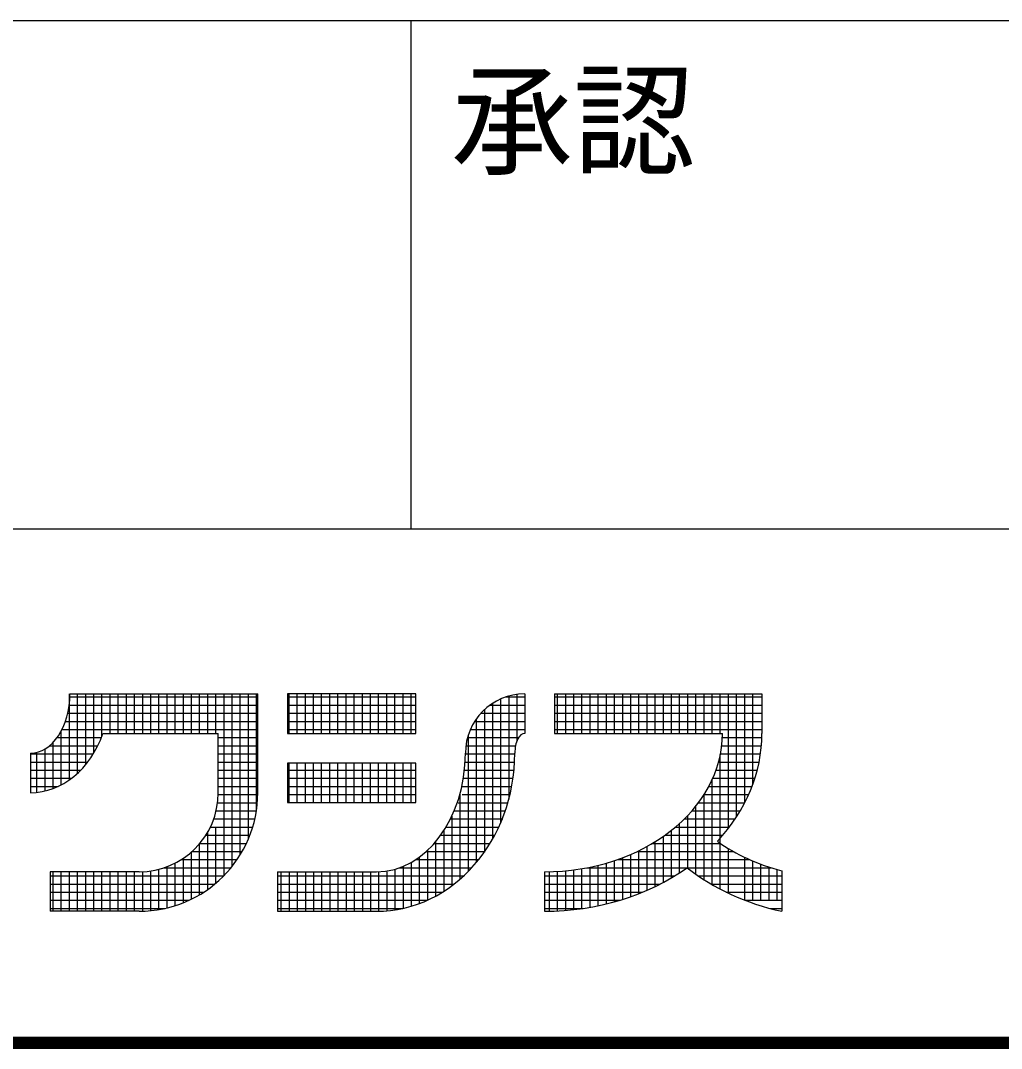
# Model space of a CAD drawing. Units: millimetres, scale not verified. Extents: x -9894 to 7424, y -6315 to 5763.
# Drawn here: x 948 to 1671, y -5822 to -5064 of the extents above; entities that cross this region are included whole.
import ezdxf
from ezdxf.enums import TextEntityAlignment as Align

# ---------------------------------------------------------------- set-up
doc = ezdxf.new("R2010")
doc.units = ezdxf.units.MM
doc.header["$LTSCALE"] = 30
doc.layers.add('0-7_07', color=7, linetype='Continuous', lineweight=25)
doc.styles.add('MS Gothic', font='')
doc.styles.get('MS Gothic').set_extended_font_data('MS Gothic')

msp = doc.modelspace()

# ---------------------------------------------------------------- linework, layer by layer
at = {"layer": '0-7_07'}
for p, q in [((-8754.09, -5063.56), (7415.91, -5063.56)), ((1235.9, -5438.55), (1235.9, -5063.55)), ((-744.09, -5438.55), (7415.91, -5438.55)), ((983.89, -5623.79), (983.89, -5560.37)), ((984.25, -5562.63), (1122.81, -5562.63)), ((984.29, -5560.37), (1122.81, -5560.37)), ((989.89, -5618.91), (989.89, -5560.37)), ((995.89, -5612.51), (995.89, -5560.37)), ((1001.9, -5603.94), (1001.9, -5560.37)), ((1007.9, -5591.43), (1007.9, -5560.37)), ((1013.89, -5589.53), (1013.89, -5560.37)), ((1019.9, -5589.53), (1019.9, -5560.37)), ((1025.9, -5589.53), (1025.9, -5560.37)), ((1031.9, -5589.53), (1031.9, -5560.37)), ((1037.9, -5589.53), (1037.9, -5560.37)), ((1043.9, -5589.53), (1043.9, -5560.37)), ((1049.9, -5589.53), (1049.9, -5560.37)), ((1055.9, -5589.53), (1055.9, -5560.37)), ((1061.9, -5589.53), (1061.9, -5560.37)), ((1067.9, -5589.53), (1067.9, -5560.37)), ((1073.9, -5589.53), (1073.9, -5560.37)), ((1079.9, -5589.53), (1079.9, -5560.37)), ((1085.9, -5589.53), (1085.9, -5560.37)), ((1091.9, -5589.53), (1091.9, -5560.37)), ((1097.9, -5694.4), (1097.9, -5560.37)), ((1103.9, -5687.58), (1103.9, -5560.37)), ((1109.9, -5678.99), (1109.9, -5560.37)), ((1115.9, -5667.32), (1115.9, -5560.37)), ((1121.91, -5645.76), (1121.91, -5560.37)), ((1122.81, -5633.27), (1122.81, -5560.37)), ((1144.67, -5562.63), (1239.44, -5562.63)), ((1145.9, -5589.53), (1145.9, -5560.37)), ((1151.9, -5589.53), (1151.9, -5560.37)), ((1157.9, -5589.53), (1157.9, -5560.37)), ((1163.9, -5589.53), (1163.9, -5560.37)), ((1169.9, -5589.53), (1169.9, -5560.37)), ((1175.9, -5589.53), (1175.9, -5560.37)), ((1181.9, -5589.53), (1181.9, -5560.37)), ((1187.9, -5589.53), (1187.9, -5560.37)), ((1193.9, -5589.53), (1193.9, -5560.37)), ((1199.9, -5589.53), (1199.9, -5560.37)), ((1205.9, -5589.53), (1205.9, -5560.37)), ((1211.9, -5589.53), (1211.9, -5560.37)), ((1217.91, -5589.53), (1217.91, -5560.37)), ((1223.91, -5589.53), (1223.91, -5560.37)), ((1229.91, -5589.53), (1229.91, -5560.37)), ((1235.91, -5589.53), (1235.91, -5560.37)), ((1301.91, -5564.12), (1301.91, -5655.48)), ((1305.75, -5562.63), (1319.63, -5562.63)), ((1307.91, -5561.97), (1307.91, -5638.1)), ((1313.92, -5560.75), (1313.92, -5595.07)), ((1319.63, -5560.37), (1319.63, -5589.53)), ((1341.5, -5560.37), (1341.5, -5589.53)), ((1341.5, -5562.63), (1494.59, -5562.63)), ((1343.89, -5589.53), (1343.89, -5560.37)), ((1349.89, -5589.53), (1349.89, -5560.37)), ((1355.89, -5589.53), (1355.89, -5560.37)), ((1361.89, -5589.53), (1361.89, -5560.37)), ((1367.89, -5589.53), (1367.89, -5560.37)), ((1373.89, -5589.53), (1373.89, -5560.37)), ((1379.89, -5589.53), (1379.89, -5560.37)), ((1385.9, -5589.53), (1385.9, -5560.37)), ((1391.89, -5589.53), (1391.89, -5560.37)), ((1397.89, -5589.53), (1397.89, -5560.37)), ((1403.9, -5589.53), (1403.9, -5560.37)), ((1409.9, -5589.53), (1409.9, -5560.37)), ((1415.9, -5589.53), (1415.9, -5560.37)), ((1421.9, -5589.53), (1421.9, -5560.37)), ((1427.9, -5589.53), (1427.9, -5560.37)), ((1433.9, -5589.53), (1433.9, -5560.37)), ((1439.9, -5589.53), (1439.9, -5560.37)), ((1445.9, -5589.53), (1445.9, -5560.37)), ((1451.9, -5589.53), (1451.9, -5560.37)), ((1457.9, -5589.53), (1457.9, -5560.37)), ((1463.9, -5589.53), (1463.9, -5560.37)), ((1469.9, -5659.48), (1469.9, -5560.37)), ((1475.9, -5651), (1475.9, -5560.37)), ((1481.9, -5640.68), (1481.9, -5560.37)), ((1487.9, -5627.03), (1487.9, -5560.37)), ((983.77, -5568.63), (1122.81, -5568.63)), ((1144.67, -5568.63), (1239.44, -5568.63)), ((1289.91, -5572.02), (1289.91, -5677.07)), ((1294.05, -5568.63), (1319.63, -5568.63)), ((1295.91, -5567.36), (1295.91, -5667.58)), ((1341.5, -5568.63), (1494.59, -5568.63)), ((980.98, -5580.63), (1122.81, -5580.63)), ((982.7, -5574.63), (1122.81, -5574.63)), ((1144.67, -5574.63), (1239.44, -5574.63)), ((1144.67, -5580.63), (1239.44, -5580.63)), ((1282.73, -5580.63), (1319.63, -5580.63)), ((1283.91, -5579.49), (1283.91, -5684.88)), ((1287.32, -5574.63), (1319.63, -5574.63)), ((1341.5, -5574.63), (1494.59, -5574.63)), ((1341.5, -5580.63), (1494.59, -5580.63)), ((977.89, -5627.49), (977.89, -5587.71)), ((978.45, -5586.63), (1122.81, -5586.63)), ((1144.67, -5586.63), (1239.44, -5586.63)), ((1279.54, -5586.63), (1319.63, -5586.63)), ((1341.5, -5586.63), (1494.55, -5586.63)), ((971.89, -5630.2), (971.89, -5596.17)), ((974.82, -5592.63), (1007.43, -5592.63)), ((1008.58, -5589.53), (1093.64, -5589.53)), ((1093.64, -5633.27), (1093.64, -5589.53)), ((1093.64, -5592.63), (1122.81, -5592.63)), ((1277.43, -5592.63), (1315.14, -5592.63)), ((1277.91, -5590.98), (1277.91, -5691.47)), ((1341.5, -5589.53), (1465.43, -5589.53)), ((1465.37, -5592.63), (1494.55, -5592.63)), ((955.14, -5604.11), (955.14, -5633.27)), ((955.14, -5604.63), (1001.48, -5604.63)), ((959.89, -5633.03), (959.89, -5603.52)), ((965.89, -5632.02), (965.89, -5601.03)), ((969.26, -5598.63), (1004.78, -5598.63)), ((1093.64, -5598.63), (1122.81, -5598.63)), ((1093.64, -5604.63), (1122.81, -5604.63)), ((1275.9, -5604.63), (1312.34, -5604.63)), ((1276.24, -5598.63), (1312.88, -5598.63)), ((1463.99, -5604.63), (1493.53, -5604.63)), ((1464.91, -5598.63), (1494.21, -5598.63)), ((955.14, -5610.63), (997.38, -5610.63)), ((1093.64, -5610.63), (1122.81, -5610.63)), ((1145.9, -5640.56), (1145.9, -5611.4)), ((1151.9, -5640.56), (1151.9, -5611.4)), ((1157.9, -5640.56), (1157.9, -5611.4)), ((1163.9, -5640.56), (1163.9, -5611.4)), ((1169.9, -5640.56), (1169.9, -5611.4)), ((1175.9, -5640.56), (1175.9, -5611.4)), ((1181.9, -5640.56), (1181.9, -5611.4)), ((1187.9, -5640.56), (1187.9, -5611.4)), ((1193.9, -5640.56), (1193.9, -5611.4)), ((1199.9, -5640.56), (1199.9, -5611.4)), ((1205.9, -5640.56), (1205.9, -5611.4)), ((1211.9, -5640.56), (1211.9, -5611.4)), ((1217.91, -5640.56), (1217.91, -5611.4)), ((1223.91, -5640.56), (1223.91, -5611.4)), ((1229.91, -5640.56), (1229.91, -5611.4)), ((1235.91, -5640.56), (1235.91, -5611.4)), ((1275.71, -5610.63), (1312.18, -5610.63)), ((1462.6, -5610.63), (1492.5, -5610.63)), ((1463.9, -5704.41), (1463.9, -5605.08)), ((955.14, -5616.63), (992.22, -5616.63)), ((1093.64, -5616.63), (1122.81, -5616.63)), ((1144.67, -5616.63), (1239.44, -5616.63)), ((1275.22, -5616.63), (1311.75, -5616.63)), ((1460.72, -5616.63), (1491.14, -5616.63)), ((955.14, -5622.63), (985.47, -5622.63)), ((1093.64, -5622.63), (1122.81, -5622.63)), ((1144.67, -5622.63), (1239.44, -5622.63)), ((1274.41, -5622.63), (1311.05, -5622.63)), ((1457.9, -5701.11), (1457.9, -5623.61)), ((1458.34, -5622.63), (1489.4, -5622.63)), ((955.14, -5628.63), (975.6, -5628.63)), ((1093.63, -5634.63), (1122.79, -5634.63)), ((1093.64, -5628.63), (1122.81, -5628.63)), ((1144.67, -5628.63), (1239.44, -5628.63)), ((1144.67, -5634.63), (1239.44, -5634.63)), ((1271.91, -5634.13), (1271.91, -5697.09)), ((1273.26, -5628.63), (1310.06, -5628.63)), ((1273.5, -5634.63), (1308.79, -5634.63)), ((1451.9, -5697.46), (1451.9, -5634.67)), ((1451.92, -5634.63), (1484.82, -5634.63)), ((1455.42, -5628.63), (1487.31, -5628.63)), ((1093.18, -5640.63), (1122.49, -5640.63)), ((1270.52, -5640.63), (1307.21, -5640.63)), ((1447.79, -5640.63), (1481.93, -5640.63)), ((1092.09, -5646.63), (1121.78, -5646.63)), ((1267.55, -5646.63), (1305.32, -5646.63)), ((1439.9, -5689), (1439.9, -5650.02)), ((1442.97, -5646.63), (1478.61, -5646.63)), ((1445.9, -5693.44), (1445.9, -5643.1)), ((1090.33, -5652.63), (1120.63, -5652.63)), ((1264.57, -5652.63), (1303.48, -5652.63)), ((1265.91, -5650.5), (1265.91, -5701.9)), ((1433.9, -5692.31), (1433.9, -5655.89)), ((1437.34, -5652.63), (1474.83, -5652.63)), ((1084.49, -5664.63), (1116.99, -5664.63)), ((1085.9, -5704.65), (1085.9, -5662.3)), ((1087.84, -5658.63), (1119.05, -5658.63)), ((1091.9, -5699.99), (1091.9, -5658.63)), ((1257.66, -5664.63), (1297.53, -5664.63)), ((1259.91, -5661.33), (1259.91, -5706.03)), ((1261.59, -5658.63), (1300.51, -5658.63)), ((1423.06, -5664.63), (1465.72, -5664.63)), ((1427.9, -5696.02), (1427.9, -5660.99)), ((1430.77, -5658.63), (1470.55, -5658.63)), ((1079.9, -5708.54), (1079.9, -5670.87)), ((1080.1, -5670.63), (1114.42, -5670.63)), ((1252.89, -5670.63), (1294.12, -5670.63)), ((1253.91, -5669.45), (1253.91, -5709.56)), ((1409.9, -5705.21), (1409.9, -5672.9)), ((1413.86, -5670.63), (1463.87, -5670.63)), ((1415.9, -5702.44), (1415.9, -5669.4)), ((1421.9, -5699.39), (1421.9, -5665.45)), ((1073.9, -5711.78), (1073.9, -5677.01)), ((1074.32, -5676.63), (1111.3, -5676.63)), ((1246.97, -5676.63), (1290.22, -5676.63)), ((1247.91, -5675.78), (1247.91, -5712.53)), ((1397.89, -5709.95), (1397.89, -5678.76)), ((1402.59, -5676.63), (1473.54, -5676.63)), ((1403.9, -5707.71), (1403.9, -5676)), ((1469.9, -5707.41), (1469.9, -5674.51)), ((1055.9, -5718.3), (1055.9, -5687.84)), ((1061.9, -5716.61), (1061.9, -5685.18)), ((1066.38, -5682.63), (1107.55, -5682.63)), ((1067.9, -5714.46), (1067.9, -5681.64)), ((1229.91, -5687.59), (1229.91, -5718.57)), ((1235.91, -5684.64), (1235.91, -5717.01)), ((1239.2, -5682.63), (1285.75, -5682.63)), ((1241.91, -5680.76), (1241.91, -5715.01)), ((1373.89, -5716.66), (1373.89, -5686.8)), ((1379.89, -5715.3), (1379.89, -5685.2)), ((1385.9, -5713.74), (1385.9, -5683.33)), ((1387.95, -5682.63), (1485.52, -5682.63)), ((1391.89, -5711.96), (1391.89, -5681.19)), ((1481.9, -5712.63), (1481.9, -5680.97)), ((1487.9, -5712.63), (1487.9, -5683.67)), ((1493.9, -5712.63), (1493.9, -5686.05)), ((969.71, -5691.59), (969.71, -5720.75)), ((1035.32, -5691.59), (969.71, -5691.59)), ((969.71, -5694.63), (1097.67, -5694.63)), ((971.89, -5720.75), (971.89, -5691.59)), ((977.89, -5720.75), (977.89, -5691.59)), ((983.89, -5720.75), (983.89, -5691.59)), ((989.89, -5720.75), (989.89, -5691.59)), ((995.89, -5720.75), (995.89, -5691.59)), ((1001.9, -5720.75), (1001.9, -5691.59)), ((1007.9, -5720.75), (1007.9, -5691.59)), ((1013.89, -5720.75), (1013.89, -5691.59)), ((1019.9, -5720.75), (1019.9, -5691.59)), ((1025.9, -5720.75), (1025.9, -5691.59)), ((1031.9, -5720.75), (1031.9, -5691.59)), ((1037.9, -5720.71), (1037.9, -5691.53)), ((1043.9, -5720.33), (1043.9, -5690.96)), ((1049.9, -5719.53), (1049.9, -5689.74)), ((1053.66, -5688.63), (1103.06, -5688.63)), ((1137.39, -5691.59), (1137.39, -5720.75)), ((1137.39, -5691.59), (1210.28, -5691.59)), ((1137.39, -5694.63), (1274.65, -5694.63)), ((1139.89, -5691.59), (1139.89, -5720.75)), ((1145.9, -5691.59), (1145.9, -5720.75)), ((1151.9, -5691.59), (1151.9, -5720.75)), ((1157.9, -5691.59), (1157.9, -5720.75)), ((1163.9, -5691.59), (1163.9, -5720.75)), ((1169.9, -5691.59), (1169.9, -5720.75)), ((1175.9, -5691.59), (1175.9, -5720.75)), ((1181.9, -5691.59), (1181.9, -5720.75)), ((1187.9, -5691.59), (1187.9, -5720.75)), ((1193.9, -5691.59), (1193.9, -5720.75)), ((1199.9, -5691.59), (1199.9, -5720.75)), ((1205.9, -5691.59), (1205.9, -5720.75)), ((1211.9, -5691.59), (1211.9, -5720.75)), ((1217.91, -5691.59), (1217.91, -5720.75)), ((1223.91, -5689.68), (1223.91, -5719.71)), ((1227.2, -5688.63), (1280.62, -5688.63)), ((1334.21, -5691.58), (1334.21, -5720.74)), ((1334.21, -5694.63), (1430.22, -5694.63)), ((1337.89, -5720.7), (1337.89, -5691.54)), ((1343.89, -5720.5), (1343.89, -5691.3)), ((1349.89, -5720.11), (1349.89, -5690.85)), ((1355.89, -5719.53), (1355.89, -5690.18)), ((1361.89, -5718.77), (1361.89, -5689.28)), ((1365.52, -5688.63), (1501.47, -5688.63)), ((1367.89, -5717.81), (1367.89, -5688.16)), ((1447.62, -5694.63), (1509.17, -5694.63)), ((1499.9, -5712.63), (1499.9, -5688.13)), ((1505.91, -5712.63), (1505.91, -5689.95)), ((1509.17, -5690.83), (1509.17, -5720.75)), ((969.71, -5700.63), (1091.13, -5700.63)), ((1137.39, -5700.63), (1267.58, -5700.63)), ((1334.21, -5700.63), (1419.53, -5700.63)), ((1457.09, -5700.63), (1509.17, -5700.63)), ((969.71, -5706.63), (1082.97, -5706.63)), ((1137.39, -5706.63), (1258.95, -5706.63)), ((1334.21, -5706.63), (1406.55, -5706.63)), ((1468.29, -5706.63), (1509.17, -5706.63)), ((969.71, -5712.63), (1072.12, -5712.63)), ((1137.39, -5712.63), (1247.69, -5712.63)), ((1334.21, -5712.63), (1389.71, -5712.63)), ((1482.05, -5712.63), (1509.17, -5712.63)), ((969.71, -5718.63), (1054.45, -5718.63)), ((1035.32, -5720.75), (969.71, -5720.75)), ((1137.39, -5718.63), (1229.64, -5718.63)), ((1137.39, -5720.75), (1210.28, -5720.75)), ((1334.21, -5718.63), (1362.82, -5718.63)), ((1500.47, -5718.63), (1509.17, -5718.63)), ((7418.91, -5816.56), (-8757.09, -5816.56)), ((7418.31, -5815.96), (-8756.49, -5815.96)), ((7417.71, -5815.36), (-8755.89, -5815.36)), ((7417.11, -5814.76), (-8755.29, -5814.76)), ((7416.51, -5814.16), (-8754.69, -5814.16)), ((-8754.09, -5813.56), (7415.91, -5813.56)), ((7424.31, -5821.96), (-8762.49, -5821.96)), ((7423.71, -5821.36), (-8761.89, -5821.36)), ((7423.11, -5820.76), (-8761.29, -5820.76)), ((7422.51, -5820.16), (-8760.69, -5820.16)), ((7421.91, -5819.56), (-8760.09, -5819.56)), ((7421.31, -5818.96), (-8759.49, -5818.96)), ((7420.71, -5818.36), (-8758.89, -5818.36)), ((7420.11, -5817.76), (-8758.29, -5817.76)), ((7419.51, -5817.16), (-8757.69, -5817.16))]:
    msp.add_line(p, q, dxfattribs=at)
for points in [[(1144.67, -5560.37), (1144.67, -5589.53), (1239.44, -5589.53), (1239.44, -5560.37)], [(1144.67, -5611.4), (1144.67, -5640.56), (1239.44, -5640.56), (1239.44, -5611.4)]]:
    msp.add_lwpolyline(points, close=True, dxfattribs=at)
msp.add_lwpolyline([(1341.5, -5560.37), (1494.59, -5560.37), (1494.59, -5589.53)], dxfattribs=at)
for centre, radius, start, end in [((1319.63, -5604.11), 43.74, 90, 180), ((1035.32, -5633.27), 87.48, 270, 0), ((1035.32, -5633.27), 58.32, 270, 0)]:
    msp.add_arc(centre, radius, start, end, dxfattribs=at)
for centre, major_axis, ratio, start_param, end_param in [((955.14, -5560.37), (0, 43.74), 0.6666, 3.141593, 4.712389), ((955.14, -5560.37), (0, 72.9), 0.8, 3.141593, 4.300872), ((1319.63, -5604.11), (0, 14.58), 0.5, 6.283185, 7.853982), ((1334.21, -5589.53), (131.22, 0), 0.7777, 4.712389, 6.283185), ((1334.21, -5589.53), (160.38, 0), 0.8181, 5.63139, 6.283185), ((1210.28, -5604.11), (0, 87.48), 0.75, 3.141593, 4.712389), ((1210.28, -5604.11), (0, 116.64), 0.875, 3.141593, 4.712389), ((1550.49, -5593.97), (-131.22, 0), 0.7777, 0.827744, 1.25048), ((1334.21, -5589.53), (160.38, 0), 0.8181, 4.712389, 5.427545), ((1550.49, -5593.97), (-160.38, 0), 0.8181, 0.805443, 1.31024)]:
    msp.add_ellipse(centre, major_axis=major_axis, ratio=ratio, start_param=start_param, end_param=end_param, dxfattribs=at)

# ---------------------------------------------------------------- texts
at = {"layer": '0-7_07', "style": 'MS Gothic'}
msp.add_text('承認', height=65.98, dxfattribs=at).set_placement((1265.3, -5189.9), align=Align.BOTTOM_LEFT)

doc.saveas('drawing.dxf')
